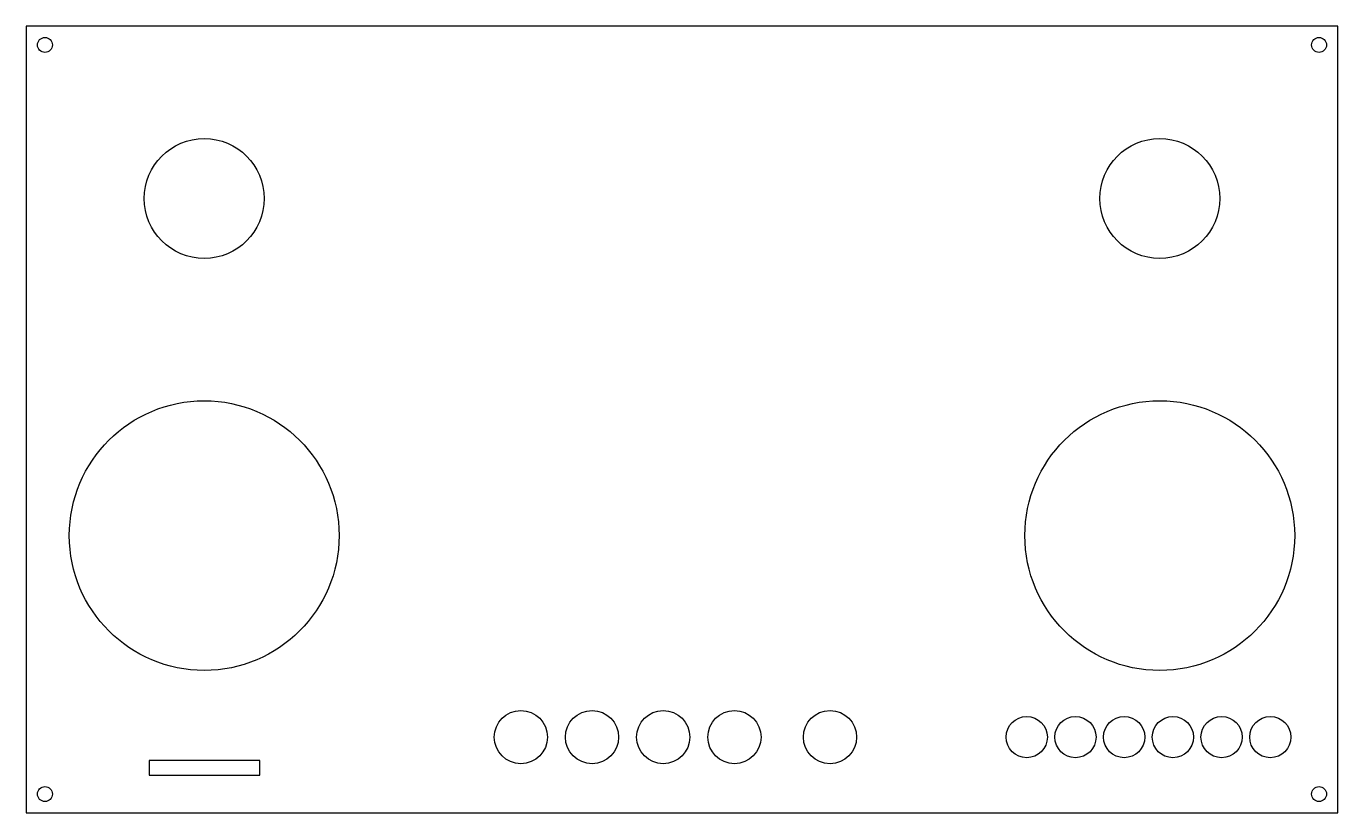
# Model space of a CAD drawing. Header units: millimetres. Extents: x 116 to 466, y 105 to 315.
import ezdxf

# ---------------------------------------------------------------- set-up
doc = ezdxf.new("R2010")
doc.units = ezdxf.units.MM

msp = doc.modelspace()

# ---------------------------------------------------------------- linework, layer by layer
at = {"color": 7, "linetype": 'Continuous', "lineweight": 25}
for p, q in [((115.87, 315.04), (115.87, 105.04)), ((465.87, 315.04), (115.87, 315.04)), ((465.87, 105.04), (465.87, 315.04)), ((178.22, 119.04), (148.72, 119.04)), ((148.72, 119.04), (148.72, 115.04)), ((178.22, 115.04), (178.22, 119.04)), ((148.72, 115.04), (178.22, 115.04)), ((115.87, 105.04), (465.87, 105.04))]:
    msp.add_line(p, q, dxfattribs=at)
for centre, radius in [((120.87, 310.04), 2), ((460.87, 310.04), 2), ((163.37, 269.04), 16), ((418.37, 269.04), 16), ((163.37, 179.04), 36), ((418.37, 179.04), 36), ((247.87, 125.24), 7.1), ((266.87, 125.24), 7.1), ((285.87, 125.24), 7.1), ((304.87, 125.24), 7.1), ((330.37, 125.24), 7.1), ((382.87, 125.24), 5.5), ((395.87, 125.24), 5.5), ((408.87, 125.24), 5.5), ((421.87, 125.24), 5.5), ((434.87, 125.24), 5.5), ((447.87, 125.24), 5.5), ((120.87, 110.04), 2), ((460.87, 110.04), 2)]:
    msp.add_circle(centre, radius, dxfattribs=at)

doc.saveas('drawing.dxf')
